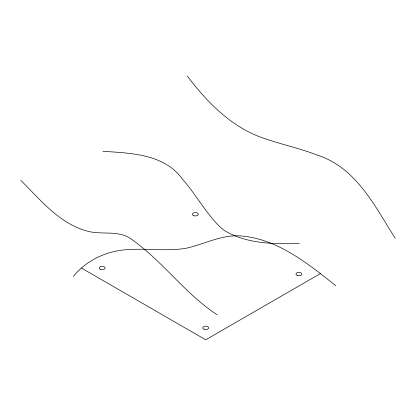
<?xml version="1.0" encoding="UTF-8"?>
<svg xmlns="http://www.w3.org/2000/svg" width="416" height="416" viewBox="0 0 416 416"><rect width="100%" height="100%" fill="white"/><g stroke="black" fill="none" stroke-linecap="round" stroke-linejoin="round"><path stroke-width="0.62" d="M73.31 276.536C86.913 259.496 108.238 250.162 129.808 249.517C148.626 248.357 167.622 251.482 186.311 248.201C204.152 244.296 220.938 234.863 239.673 235.846C277.025 238.347 307.715 263.463 335.842 285.766M320.57 273.494L205.717 339.804L81.458 268.065M299.317 243.589C274.269 244.114 246.87 244.015 224.765 230.724A39.66 22.896 60 0 1 219.331 226.273C205.15 211.947 195.489 193.918 182.218 178.807C164.211 154.003 130.702 153.114 102.986 151.325M217.131 314.761C184.184 293.275 161.491 259.36 128.944 237.51A44.772 25.849 60 0 0 123.152 235.019C111.831 231.676 99.767 234.213 88.338 231.395C60.05 224.281 40.544 200.044 20.8 180.32M187.455 76.196C206.669 101.618 230.095 125.793 260.572 137.129C278.954 143.92 298.298 147.763 316.581 154.866C355.997 167.112 374.754 206.029 395.2 238.316M297.268 275.444A2.928 1.69 0 0 0 301.829 274.165A2.928 1.69 0 0 0 297.632 272.522A2.928 1.69 0 0 0 297.268 275.444M193.721 215.66A2.928 1.69 0 0 0 198.281 214.38A2.928 1.69 0 0 0 194.085 212.742A2.928 1.69 0 0 0 193.721 215.66M204.074 329.248A2.928 1.69 0 0 0 208.64 327.969A2.928 1.69 0 0 0 204.438 326.326A2.928 1.69 0 0 0 204.074 329.248M100.703 269.532A2.928 1.69 0 0 0 105.097 268.065A2.928 1.69 0 0 0 100.703 266.599A2.928 1.69 0 0 0 100.703 269.532"/></g></svg>
